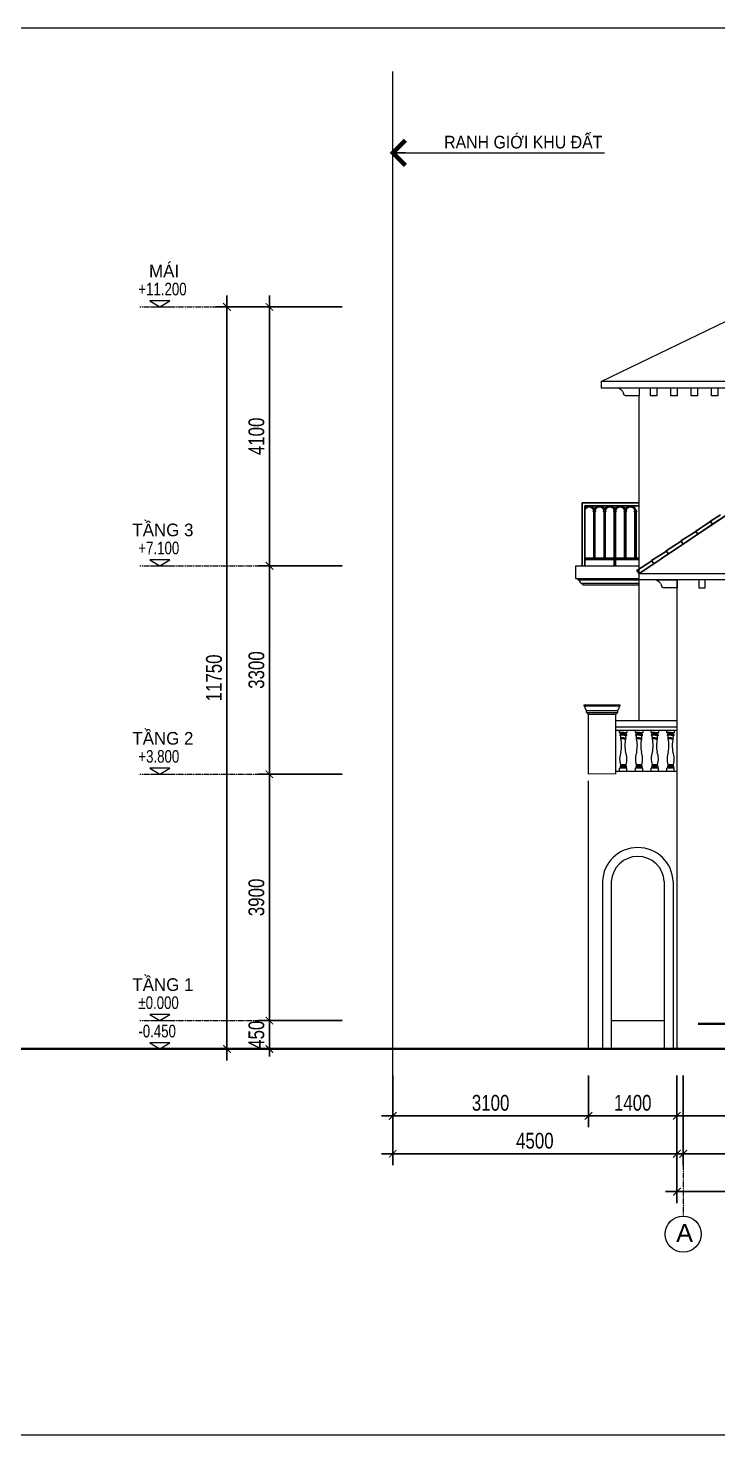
# Model space of a CAD drawing. Header units: millimetres. Extents: x 33748 to 451939, y -263262 to 62681.
# Drawn here: x 337714 to 348636, y 22261 to 44536 of the extents above; entities that cross this region are included whole.
import ezdxf
from ezdxf.enums import TextEntityAlignment as Align

# ---------------------------------------------------------------- set-up
doc = ezdxf.new("R2010")
doc.units = ezdxf.units.MM
doc.header["$PDMODE"] = 98
doc.linetypes.add('CENTER', pattern=[50.8, 31.75, -6.35, 6.35, -6.35])
doc.linetypes.add('HIDDEN', pattern=[0.375, 0.25, -0.125])
doc.layers.get('Defpoints').update_dxf_attribs({"color": 202, "lineweight": 13})
for name, color, linetype, lineweight in [('-CENTER', 143, 'CENTER', 13), ('-CONCRETE', 1, 'Continuous', 35), ('-DIM', 9, 'Continuous', 13), ('-HATCH', 8, 'Continuous', 5), ('-KH', 143, 'Continuous', 13), ('-LINE1', 7, 'Continuous', 18), ('-RANH GIOI KHU DAT', 12, 'CENTER', 18), ('-TEXT', 7, 'Continuous', 15), ('-WALL', 4, 'Continuous', 35), ('A72', 9, 'Continuous', 5)]:
    doc.layers.add(name, color=color, linetype=linetype, lineweight=lineweight)
for name, color, linetype in [('-HATCH CONCRETE', 54, 'Continuous'), ('12. NET DIM', 9, 'Continuous'), ('13. NET HATCH', 252, 'Continuous'), ('SOLO', 7, 'Continuous')]:
    doc.layers.add(name, color=color, linetype=linetype)
doc.styles.add('1', font='arial.ttf')
doc.styles.add('AVANH', font='', dxfattribs={"width": 0.8})
doc.styles.add('vnavanth', font='', dxfattribs={"width": 0.8})
doc.styles.add('X-5M-DH-TUM1$0$AVANTH', font='arial.ttf', dxfattribs={"width": 0.9})
doc.styles.add('X-ALL-SECTION$0$ROMANS', font='arial.ttf')
doc.styles.get('AVANH').set_extended_font_data('.VnAvantH')
doc.styles.get('vnavanth').set_extended_font_data('.VnAvantH')
doc.dimstyles.new('C_100A3', dxfattribs={"dimscale": 100, "dimtxt": 2.5, "dimasz": 1.2, "dimexe": 1.8, "dimexo": 0, "dimgap": 0.75, "dimtad": 1, "dimdec": 0, "dimzin": 0, "dimdsep": 46, "dimtxsty": 'AVANH', "dimblk": 'ARCHTICK', "dimcen": 0, "dimdle": 1.8, "dimclrd": 256, "dimclre": 256, "dimclrt": 7, "dimadec": 0, "dimazin": 0, "dimtfac": 0.0001, "dimtdec": 0, "dimtix": 1, "dimtmove": 2, "dimatfit": 3, "dimldrblk": 'ARCHTICK', "dimfxl": 1.8, "dimtolj": 1, "dimtzin": 0, "dimarcsym": 0})
doc.dimstyles.new('X-ALL-SECTION$0$ARROWS', dxfattribs={"dimscale": 100, "dimtxt": 2, "dimasz": 1, "dimexe": 2, "dimexo": 5, "dimgap": 1, "dimtad": 1, "dimdec": 0, "dimzin": 0, "dimdsep": 46, "dimtxsty": 'X-ALL-SECTION$0$ROMANS', "dimblk": 'X-ALL-SECTION$0$ARROWS', "dimcen": 0, "dimclrd": 256, "dimclre": 256, "dimclrt": 256, "dimazin": 0, "dimtfac": 0.5, "dimtdec": 0, "dimtofl": 0, "dimtmove": 2, "dimatfit": 3, "dimldrblk": 'X-ALL-SECTION$0$ARROWS', "dimfxl": 1, "dimtolj": 1, "dimtzin": 0, "dimlwd": -1, "dimlwe": -1, "dimarcsym": 0})

# ---------------------------------------------------------------- blocks, each defined once
blk = doc.blocks.new('cot lan can')
blk.add_line((-67, 1080), (-57, 1080))
for points in [[(-67, 1080), (-67, 1100), (497, 1100), (497, 1080), (-67, 1080)], [(-29, 1010), (-33, 1015), (-36, 1020), (-40, 1025), (-43, 1031), (-46, 1036), (-49, 1042), (-51, 1048), (-53, 1055), (-54, 1061), (-56, 1067), (-57, 1074), (-57, 1080)], [(-29, 980), (-29, 1010), (459, 1010), (459, 980)], [(-11, 956), (-12, 959), (-13, 962), (-14, 965), (-16, 967), (-18, 970), (-18, 971), (-19, 972), (-22, 974), (-24, 976), (-26, 978), (-29, 980), (459, 980), (456, 978), (454, 976), (452, 974), (449, 972), (448, 970), (446, 967), (444, 965), (443, 962), (442, 959), (441, 956), (440, 953), (440, 950), (430, 950)], [(0, 950), (-10, 950), (-10, 953), (-11, 956)], [(487, 1080), (487, 1074), (486, 1067), (484, 1061), (483, 1055), (481, 1048), (479, 1042), (476, 1036), (473, 1031), (470, 1025), (466, 1020), (463, 1015), (459, 1010)]]:
    blk.add_lwpolyline(points)
blk.add_lwpolyline([(430, 950), (430, 0), (0, 0), (0, 950)], close=True)
blk = doc.blocks.new('_ARCHTICK')
at = {"const_width": 0.15}
blk.add_lwpolyline([(-0.5, -0.5), (0.5, 0.5)], dxfattribs=at)
blk = doc.blocks.new('*D389')
at = {"layer": '12. NET DIM', "lineweight": -2, "transparency": 16777216}
for p, q in [((347988, 27952), (347988, 27132)), ((353888, 27952), (353888, 27132)), ((354068, 27312), (347808, 27312))]:
    blk.add_line(p, q, dxfattribs=at)
at = {"layer": 'Defpoints', "color": 0, "transparency": 16777216}
for p in [(347988, 27952), (353888, 27952), (347988, 27312)]:
    blk.add_point(p, dxfattribs=at)
at = {"layer": '12. NET DIM', "lineweight": -2, "transparency": 16777216, "xscale": 120, "yscale": 120, "zscale": 120, "rotation": 180}
blk.add_blockref('_ARCHTICK', (347988, 27312), dxfattribs=at)
at = {"layer": '12. NET DIM', "lineweight": -2, "transparency": 16777216, "xscale": 120, "yscale": 120, "zscale": 120}
blk.add_blockref('_ARCHTICK', (353888, 27312), dxfattribs=at)
at = {"layer": '12. NET DIM', "color": 7, "transparency": 16777216, "insert": (350938, 27517), "char_height": 250, "attachment_point": 5, "style": 'AVANH'}
blk.add_mtext('\\A1;5900', dxfattribs=at)
blk = doc.blocks.new('*D390')
at = {"layer": '12. NET DIM', "lineweight": -2, "transparency": 16777216}
for p, q in [((346588, 27952), (346588, 27132)), ((347988, 27952), (347988, 27132)), ((348168, 27312), (346408, 27312))]:
    blk.add_line(p, q, dxfattribs=at)
at = {"layer": 'Defpoints', "color": 0, "transparency": 16777216}
for p in [(346588, 27952), (347988, 27952), (346588, 27312)]:
    blk.add_point(p, dxfattribs=at)
at = {"layer": '12. NET DIM', "lineweight": -2, "transparency": 16777216, "xscale": 120, "yscale": 120, "zscale": 120, "rotation": 180}
blk.add_blockref('_ARCHTICK', (346588, 27312), dxfattribs=at)
at = {"layer": '12. NET DIM', "lineweight": -2, "transparency": 16777216, "xscale": 120, "yscale": 120, "zscale": 120}
blk.add_blockref('_ARCHTICK', (347988, 27312), dxfattribs=at)
at = {"layer": '12. NET DIM', "color": 7, "transparency": 16777216, "insert": (347288, 27517), "char_height": 250, "attachment_point": 5, "style": 'AVANH'}
blk.add_mtext('\\A1;1400', dxfattribs=at)
blk = doc.blocks.new('*D391')
at = {"layer": '12. NET DIM', "lineweight": -2, "transparency": 16777216}
for p, q in [((343488, 27952), (343488, 27132)), ((346588, 27952), (346588, 27132)), ((346768, 27312), (343308, 27312))]:
    blk.add_line(p, q, dxfattribs=at)
at = {"layer": 'Defpoints', "color": 0, "transparency": 16777216}
for p in [(343488, 27952), (346588, 27952), (343488, 27312)]:
    blk.add_point(p, dxfattribs=at)
at = {"layer": '12. NET DIM', "lineweight": -2, "transparency": 16777216, "xscale": 120, "yscale": 120, "zscale": 120, "rotation": 180}
blk.add_blockref('_ARCHTICK', (343488, 27312), dxfattribs=at)
at = {"layer": '12. NET DIM', "lineweight": -2, "transparency": 16777216, "xscale": 120, "yscale": 120, "zscale": 120}
blk.add_blockref('_ARCHTICK', (346588, 27312), dxfattribs=at)
at = {"layer": '12. NET DIM', "color": 7, "transparency": 16777216, "insert": (345038, 27517), "char_height": 250, "attachment_point": 5, "style": 'AVANH'}
blk.add_mtext('\\A1;3100', dxfattribs=at)
blk = doc.blocks.new('*D392')
at = {"layer": '12. NET DIM', "lineweight": -2, "transparency": 16777216}
for p, q in [((348088, 27952), (348088, 26532)), ((353888, 27952), (353888, 26532)), ((347908, 26712), (354068, 26712))]:
    blk.add_line(p, q, dxfattribs=at)
at = {"layer": 'Defpoints', "color": 0, "transparency": 16777216}
for p in [(348088, 27952), (353888, 27952), (353888, 26712)]:
    blk.add_point(p, dxfattribs=at)
at = {"layer": '12. NET DIM', "lineweight": -2, "transparency": 16777216, "xscale": 120, "yscale": 120, "zscale": 120, "rotation": 180}
blk.add_blockref('_ARCHTICK', (348088, 26712), dxfattribs=at)
at = {"layer": '12. NET DIM', "lineweight": -2, "transparency": 16777216, "xscale": 120, "yscale": 120, "zscale": 120}
blk.add_blockref('_ARCHTICK', (353888, 26712), dxfattribs=at)
at = {"layer": '12. NET DIM', "color": 7, "transparency": 16777216, "insert": (350988, 26917), "char_height": 250, "attachment_point": 5, "style": 'AVANH'}
blk.add_mtext('\\A1;5800', dxfattribs=at)
blk = doc.blocks.new('*D395')
at = {"layer": '12. NET DIM', "lineweight": -2, "transparency": 16777216}
for p, q in [((347988, 27952), (347988, 25932)), ((361489, 27952), (361489, 25932)), ((361669, 26112), (347808, 26112))]:
    blk.add_line(p, q, dxfattribs=at)
at = {"layer": 'Defpoints', "color": 0, "transparency": 16777216}
for p in [(347988, 27952), (361489, 27952), (347988, 26112)]:
    blk.add_point(p, dxfattribs=at)
at = {"layer": '12. NET DIM', "lineweight": -2, "transparency": 16777216, "xscale": 120, "yscale": 120, "zscale": 120, "rotation": 180}
blk.add_blockref('_ARCHTICK', (347988, 26112), dxfattribs=at)
at = {"layer": '12. NET DIM', "lineweight": -2, "transparency": 16777216, "xscale": 120, "yscale": 120, "zscale": 120}
blk.add_blockref('_ARCHTICK', (361489, 26112), dxfattribs=at)
at = {"layer": '12. NET DIM', "color": 7, "transparency": 16777216, "insert": (354738, 26317), "char_height": 250, "attachment_point": 5, "style": 'AVANH'}
blk.add_mtext('\\A1;13500', dxfattribs=at)
blk = doc.blocks.new('*D397')
at = {"layer": '-DIM', "lineweight": -2, "transparency": 16777216}
for p, q in [((341535, 28641), (341535, 32901)), ((342688, 32721), (341355, 32721)), ((342688, 28821), (341355, 28821))]:
    blk.add_line(p, q, dxfattribs=at)
at = {"layer": 'Defpoints', "color": 0, "transparency": 16777216}
for p in [(341535, 32721), (342688, 32721), (342688, 28821)]:
    blk.add_point(p, dxfattribs=at)
at = {"layer": '-DIM', "lineweight": -2, "transparency": 16777216, "xscale": 120, "yscale": 120, "zscale": 120}
for p, rotation in [((341535, 32721), 90), ((341535, 28821), 270)]:
    blk.add_blockref('_ARCHTICK', p, dxfattribs=dict(at, rotation=rotation))
at = {"layer": '-DIM', "color": 7, "transparency": 16777216, "insert": (341330, 30771), "char_height": 250, "attachment_point": 5, "rotation": 90, "style": 'AVANH'}
blk.add_mtext('\\A1;3900', dxfattribs=at)
blk = doc.blocks.new('*D398')
at = {"layer": '-DIM', "lineweight": -2, "transparency": 16777216}
for p, q in [((341535, 32541), (341535, 36201)), ((342688, 36021), (341355, 36021)), ((342688, 32721), (341355, 32721))]:
    blk.add_line(p, q, dxfattribs=at)
at = {"layer": 'Defpoints', "color": 0, "transparency": 16777216}
for p in [(341535, 36021), (342688, 36021), (342688, 32721)]:
    blk.add_point(p, dxfattribs=at)
at = {"layer": '-DIM', "lineweight": -2, "transparency": 16777216, "xscale": 120, "yscale": 120, "zscale": 120}
for p, rotation in [((341535, 36021), 90), ((341535, 32721), 270)]:
    blk.add_blockref('_ARCHTICK', p, dxfattribs=dict(at, rotation=rotation))
at = {"layer": '-DIM', "color": 7, "transparency": 16777216, "insert": (341330, 34371), "char_height": 250, "attachment_point": 5, "rotation": 90, "style": 'AVANH'}
blk.add_mtext('\\A1;3300', dxfattribs=at)
blk = doc.blocks.new('*D399')
at = {"layer": '-DIM', "lineweight": -2, "transparency": 16777216}
for p, q in [((342688, 40121), (341355, 40121)), ((341535, 35841), (341535, 40301)), ((342688, 36021), (341355, 36021))]:
    blk.add_line(p, q, dxfattribs=at)
at = {"layer": 'Defpoints', "color": 0, "transparency": 16777216}
for p in [(341535, 40121), (342688, 40121), (342688, 36021)]:
    blk.add_point(p, dxfattribs=at)
at = {"layer": '-DIM', "lineweight": -2, "transparency": 16777216, "xscale": 120, "yscale": 120, "zscale": 120}
for p, rotation in [((341535, 40121), 90), ((341535, 36021), 270)]:
    blk.add_blockref('_ARCHTICK', p, dxfattribs=dict(at, rotation=rotation))
at = {"layer": '-DIM', "color": 7, "transparency": 16777216, "insert": (341330, 38071), "char_height": 250, "attachment_point": 5, "rotation": 90, "style": 'AVANH'}
blk.add_mtext('\\A1;4100', dxfattribs=at)
blk = doc.blocks.new('*D400')
at = {"layer": '-DIM', "lineweight": -2, "transparency": 16777216}
for p, q in [((342688, 40121), (340683, 40121)), ((340863, 40301), (340863, 28191)), ((342688, 28371), (340683, 28371))]:
    blk.add_line(p, q, dxfattribs=at)
at = {"layer": 'Defpoints', "color": 0, "transparency": 16777216}
for p in [(342688, 40121), (340863, 28371), (342688, 28371)]:
    blk.add_point(p, dxfattribs=at)
at = {"layer": '-DIM', "lineweight": -2, "transparency": 16777216, "xscale": 120, "yscale": 120, "zscale": 120}
for p, rotation in [((340863, 40121), 90), ((340863, 28371), 270)]:
    blk.add_blockref('_ARCHTICK', p, dxfattribs=dict(at, rotation=rotation))
at = {"layer": '-DIM', "color": 7, "transparency": 16777216, "insert": (340658, 34246), "char_height": 250, "attachment_point": 5, "rotation": 90, "style": 'AVANH'}
blk.add_mtext('\\A1;11750', dxfattribs=at)
blk = doc.blocks.new('*D401')
at = {"layer": '-DIM', "lineweight": -2, "transparency": 16777216}
for p, q in [((342688, 28821), (341355, 28821)), ((341535, 28821), (341535, 28941)), ((341535, 28821), (341535, 28371)), ((342688, 28371), (341355, 28371)), ((341535, 28371), (341535, 28251))]:
    blk.add_line(p, q, dxfattribs=at)
at = {"layer": 'Defpoints', "color": 0, "transparency": 16777216}
for p in [(342688, 28821), (341535, 28371), (342688, 28371)]:
    blk.add_point(p, dxfattribs=at)
at = {"layer": '-DIM', "lineweight": -2, "transparency": 16777216, "xscale": 120, "yscale": 120, "zscale": 120}
for p, rotation in [((341535, 28821), 270), ((341535, 28371), 90)]:
    blk.add_blockref('_ARCHTICK', p, dxfattribs=dict(at, rotation=rotation))
at = {"layer": '-DIM', "color": 7, "transparency": 16777216, "insert": (341330, 28596), "char_height": 250, "attachment_point": 5, "rotation": 90, "style": 'AVANH'}
blk.add_mtext('\\A1;450', dxfattribs=at)
blk = doc.blocks.new('X-ALL-SECTION$0$ARROWS')
blk.add_line((-1, 0), (0, 0))
at = {"const_width": 0.35}
blk.add_lwpolyline([(-1, -1), (0, 0), (-1, 1)], dxfattribs=at)
blk = doc.blocks.new('*D540')
at = {"layer": '12. NET DIM', "lineweight": -2, "transparency": 16777216}
for p, q in [((343488, 27952), (343488, 26532)), ((347988, 27952), (347988, 26532)), ((348168, 26712), (343308, 26712))]:
    blk.add_line(p, q, dxfattribs=at)
at = {"layer": 'Defpoints', "color": 0, "transparency": 16777216}
for p in [(343488, 27952), (347988, 27952), (343488, 26712)]:
    blk.add_point(p, dxfattribs=at)
at = {"layer": '12. NET DIM', "lineweight": -2, "transparency": 16777216, "xscale": 120, "yscale": 120, "zscale": 120, "rotation": 180}
blk.add_blockref('_ARCHTICK', (343488, 26712), dxfattribs=at)
at = {"layer": '12. NET DIM', "lineweight": -2, "transparency": 16777216, "xscale": 120, "yscale": 120, "zscale": 120}
blk.add_blockref('_ARCHTICK', (347988, 26712), dxfattribs=at)
at = {"layer": '12. NET DIM', "color": 7, "transparency": 16777216, "insert": (345738, 26917), "char_height": 250, "attachment_point": 5, "style": 'AVANH'}
blk.add_mtext('\\A1;4500', dxfattribs=at)

msp = doc.modelspace()

# ---------------------------------------------------------------- linework, layer by layer
at = {"layer": '-CENTER', "ltscale": 0.1}
for p, q in [((339483.2, 40121), (342688.3, 40121)), ((339483.2, 36021), (342688.3, 36021)), ((339483.2, 32721), (342688.3, 32721)), ((339483.2, 28821), (342688.3, 28821)), ((339483.2, 28371), (342688.3, 28371)), ((348087.5, 27951.5), (348087.5, 25725.7))]:
    msp.add_line(p, q, dxfattribs=at)
at = {"layer": '-CONCRETE'}
msp.add_line((354288.6, 28771), (348326.3, 28771), dxfattribs=at)
at = {"layer": '-HATCH'}
for p, q in [((346788.3, 38940), (346788.3, 38840)), ((346788.3, 38840), (352988.3, 38840)), ((346388.3, 36021), (347388.3, 36021)), ((346388.3, 35821), (346388.3, 36021)), ((346388.3, 35821), (347388.3, 35821)), ((346418.3, 35821), (346418.3, 35800.2)), ((346498.3, 35721), (347388.3, 35721)), ((347080.1, 33381.1), (347080.1, 33421)), ((347330.1, 33381.1), (347330.1, 33421)), ((347580.1, 33381.1), (347580.1, 33421)), ((347830.1, 33381.1), (347830.1, 33421)), ((347145.7, 33381.1), (347080.1, 33381.1)), ((347145.7, 33341.1), (347081.7, 33341.1)), ((347145.7, 33371.1), (347096.1, 33371.1)), ((347097.1, 33371.1), (347097.1, 33368)), ((347145.7, 33368.1), (347097.7, 33368.1)), ((347145.7, 33360.1), (347097.7, 33360.1)), ((347097.7, 33360.1), (347097.7, 33357.1)), ((347145.7, 33357.1), (347097.7, 33357.1)), ((347145.7, 33297.1), (347097.7, 33297.1)), ((347145.7, 33285.1), (347097.7, 33285.1)), ((347145.7, 33281.1), (347100, 33281.1)), ((347145.7, 33381.1), (347195.7, 33381.1)), ((347145.7, 33371.1), (347179.7, 33371.1)), ((347145.7, 33368.1), (347178, 33368.1)), ((347145.7, 33360.1), (347178, 33360.1)), ((347145.7, 33357.1), (347178, 33357.1)), ((347145.7, 33341.1), (347194, 33341.1)), ((347145.7, 33297.1), (347178, 33297.1)), ((347145.7, 33285.1), (347178, 33285.1)), ((347145.7, 33281.1), (347175.8, 33281.1)), ((347178, 33360.1), (347178, 33357.1)), ((347178.7, 33371.1), (347178.7, 33368)), ((347395.7, 33381.1), (347330.1, 33381.1)), ((347395.7, 33341.1), (347331.7, 33341.1)), ((347395.7, 33371.1), (347346.1, 33371.1)), ((347347.1, 33371.1), (347347.1, 33368)), ((347395.7, 33368.1), (347347.7, 33368.1)), ((347395.7, 33360.1), (347347.7, 33360.1)), ((347347.7, 33360.1), (347347.7, 33357.1)), ((347395.7, 33357.1), (347347.7, 33357.1)), ((347395.7, 33297.1), (347347.7, 33297.1)), ((347395.7, 33285.1), (347347.7, 33285.1)), ((347395.7, 33281.1), (347350, 33281.1)), ((347395.7, 33381.1), (347445.7, 33381.1)), ((347395.7, 33371.1), (347429.7, 33371.1)), ((347395.7, 33368.1), (347428, 33368.1)), ((347395.7, 33360.1), (347428, 33360.1)), ((347395.7, 33357.1), (347428, 33357.1)), ((347395.7, 33341.1), (347444, 33341.1)), ((347395.7, 33297.1), (347428, 33297.1)), ((347395.7, 33285.1), (347428, 33285.1)), ((347395.7, 33281.1), (347425.8, 33281.1)), ((347428, 33360.1), (347428, 33357.1)), ((347428.7, 33371.1), (347428.7, 33368)), ((347645.7, 33381.1), (347580.1, 33381.1)), ((347645.7, 33341.1), (347581.7, 33341.1)), ((347645.7, 33371.1), (347596.1, 33371.1)), ((347597.1, 33371.1), (347597.1, 33368)), ((347645.7, 33368.1), (347597.7, 33368.1)), ((347645.7, 33360.1), (347597.7, 33360.1)), ((347597.7, 33360.1), (347597.7, 33357.1)), ((347645.7, 33357.1), (347597.7, 33357.1)), ((347645.7, 33297.1), (347597.7, 33297.1)), ((347645.7, 33285.1), (347597.7, 33285.1)), ((347645.7, 33281.1), (347600, 33281.1)), ((347645.7, 33381.1), (347695.7, 33381.1)), ((347645.7, 33371.1), (347679.7, 33371.1)), ((347645.7, 33368.1), (347678, 33368.1)), ((347645.7, 33360.1), (347678, 33360.1)), ((347645.7, 33357.1), (347678, 33357.1)), ((347645.7, 33341.1), (347694, 33341.1)), ((347645.7, 33297.1), (347678, 33297.1)), ((347645.7, 33285.1), (347678, 33285.1)), ((347645.7, 33281.1), (347675.8, 33281.1)), ((347678, 33360.1), (347678, 33357.1)), ((347678.7, 33371.1), (347678.7, 33368)), ((347895.7, 33381.1), (347830.1, 33381.1)), ((347895.7, 33341.1), (347831.7, 33341.1)), ((347895.7, 33371.1), (347846.1, 33371.1)), ((347847.1, 33371.1), (347847.1, 33368)), ((347895.7, 33368.1), (347847.7, 33368.1)), ((347895.7, 33360.1), (347847.7, 33360.1)), ((347847.7, 33360.1), (347847.7, 33357.1)), ((347895.7, 33357.1), (347847.7, 33357.1)), ((347895.7, 33297.1), (347847.7, 33297.1)), ((347895.7, 33285.1), (347847.7, 33285.1)), ((347895.7, 33281.1), (347850, 33281.1)), ((347895.7, 33381.1), (347945.7, 33381.1)), ((347895.7, 33371.1), (347929.7, 33371.1)), ((347895.7, 33368.1), (347928, 33368.1)), ((347895.7, 33360.1), (347928, 33360.1)), ((347895.7, 33357.1), (347928, 33357.1)), ((347895.7, 33341.1), (347944, 33341.1)), ((347895.7, 33297.1), (347928, 33297.1)), ((347895.7, 33285.1), (347928, 33285.1)), ((347895.7, 33281.1), (347925.8, 33281.1)), ((347928, 33360.1), (347928, 33357.1)), ((347928.7, 33371.1), (347928.7, 33368)), ((347181.7, 32871.4), (347096.1, 32871.4)), ((347181.7, 32863.4), (347096.1, 32863.4)), ((347181.7, 32855.4), (347096.1, 32855.4)), ((347181.7, 32847.4), (347096.1, 32847.4)), ((347431.7, 32871.4), (347346.1, 32871.4)), ((347431.7, 32863.4), (347346.1, 32863.4)), ((347431.7, 32855.4), (347346.1, 32855.4)), ((347431.7, 32847.4), (347346.1, 32847.4)), ((347681.7, 32871.4), (347596.1, 32871.4)), ((347681.7, 32863.4), (347596.1, 32863.4)), ((347681.7, 32855.4), (347596.1, 32855.4)), ((347681.7, 32847.4), (347596.1, 32847.4)), ((347931.7, 32871.4), (347846.1, 32871.4)), ((347931.7, 32863.4), (347846.1, 32863.4)), ((347931.7, 32855.4), (347846.1, 32855.4)), ((347931.7, 32847.4), (347846.1, 32847.4)), ((346948.3, 28821), (347788.3, 28821))]:
    msp.add_line(p, q, dxfattribs=at)
for points in [[(347175.1, 38713), (347170.8, 38714.2), (347166.7, 38715.9), (347162.9, 38718.1), (347159.3, 38720.7), (347156, 38723.7), (347153.1, 38727), (347150.6, 38730.7), (347148.5, 38734.6), (347146.9, 38738.7), (347145.8, 38743), (347143.6, 38751.9), (347140.6, 38760.6), (347137, 38769.1), (347132.7, 38777.2), (347127.8, 38785), (347122.3, 38792.4), (347116.2, 38799.3), (347109.6, 38805.6), (347102.4, 38811.5), (347094.9, 38816.7), (347086.9, 38821.3), (347078.6, 38825.3), (347077.2, 38825.9), (347075.8, 38826.8), (347074.6, 38827.7), (347073.4, 38828.7), (347072.3, 38829.9), (347071.4, 38831.1), (347070.5, 38832.5), (347069.8, 38833.9), (347069.2, 38835.3), (347068.8, 38836.8), (347068.5, 38838.4), (347068.3, 38840), (347388.3, 38840), (347388.3, 38712), (347387.3, 38712), (347183.8, 38712), (347179.4, 38712.2)], [(347571.4, 38712), (347571.4, 38840), (347671.4, 38840), (347671.4, 38712)], [(347892.4, 38712), (347892.4, 38840), (347992.4, 38840), (347992.4, 38712)], [(348213.4, 38712), (348213.4, 38840), (348313.4, 38840), (348313.4, 38712)], [(348534.5, 38712), (348534.5, 38840), (348634.5, 38840), (348634.5, 38712)]]:
    msp.add_lwpolyline(points, close=True, dxfattribs=at)
for points in [[(347388.3, 33571), (347388.3, 38712)], [(346418.3, 35800.2), (347388.3, 35800.2)], [(346478.9, 35744.9), (346478.9, 35738.6)], [(346478.9, 35744.9), (347388.3, 35744.9)], [(347017.5, 33571), (347988.3, 33571)], [(347017.5, 33471), (347988.3, 33471)], [(347017.5, 33421), (347988.3, 33421)], [(347080.1, 33421), (347195.7, 33421), (347195.7, 33381.1)], [(347330.1, 33421), (347445.7, 33421), (347445.7, 33381.1)], [(347580.1, 33421), (347695.7, 33421), (347695.7, 33381.1)], [(347830.1, 33421), (347945.7, 33421), (347945.7, 33381.1)], [(346587.5, 28371), (346587.5, 32621)], [(346808.3, 31021), (346808.3, 28371)], [(346948.3, 31021), (346948.3, 28371)], [(347788.3, 31021), (347788.3, 28371)], [(347928.3, 31021), (347928.3, 28371)]]:
    msp.add_lwpolyline(points, dxfattribs=at)
for points in [[(347928.3, 31021, 0.9637018), (346808.3, 31021, 0.9516033)], [(347788.3, 31021, 0.9516033), (346948.3, 31021)]]:
    msp.add_lwpolyline(points, format="xyb", dxfattribs=at)
for centre, radius, start, end in [((346418.7, 35767), 33.3, 5.47259, 90.67911), ((346481.3, 35774.5), 29.8, 188.48378, 265.49102), ((346481, 35721.5), 17.3, 358.39355, 97.04259), ((347095.5, 33387.9), 16.8, 203.9086, 272.08063), ((347097.7, 33341.1), 16, 81.51603, 180), ((347065.3, 33310.2), 35, 337.96322, 62.00299), ((347097.7, 33291.1), 6, 90, 270), ((347097.7, 33364.1), 4, 90, 270), ((347101.8, 33284.7), 4.08, 175.04747, 243.25517), ((346598.3, 33173.9), 513, 348.55438, 12.06482), ((347677.5, 33173.9), 513, 167.93518, 191.44562), ((347210.5, 33310.2), 35, 117.99701, 202.03678), ((347178, 33341.1), 16, 0, 98.48397), ((347174, 33284.7), 4.08, 296.74483, 4.95253), ((347178, 33364.1), 4, 270, 90), ((347178, 33291.1), 6, 270, 90), ((347180.3, 33387.9), 16.8, 267.91937, 336.0914), ((347345.5, 33387.9), 16.8, 203.9086, 272.08063), ((347347.7, 33341.1), 16, 81.51603, 180), ((347315.3, 33310.2), 35, 337.96322, 62.00299), ((347347.7, 33291.1), 6, 90, 270), ((347347.7, 33364.1), 4, 90, 270), ((347351.8, 33284.7), 4.08, 175.04747, 243.25517), ((346848.3, 33173.9), 513, 348.55438, 12.06482), ((347927.5, 33173.9), 513, 167.93518, 191.44562), ((347460.5, 33310.2), 35, 117.99701, 202.03678), ((347428, 33341.1), 16, 0, 98.48397), ((347424, 33284.7), 4.08, 296.74483, 4.95253), ((347428, 33364.1), 4, 270, 90), ((347428, 33291.1), 6, 270, 90), ((347430.3, 33387.9), 16.8, 267.91937, 336.0914), ((347595.5, 33387.9), 16.8, 203.9086, 272.08063), ((347597.7, 33341.1), 16, 81.51603, 180), ((347565.3, 33310.2), 35, 337.96322, 62.00299), ((347597.7, 33291.1), 6, 90, 270), ((347597.7, 33364.1), 4, 90, 270), ((347601.8, 33284.7), 4.08, 175.04747, 243.25517), ((347098.3, 33173.9), 513, 348.55438, 12.06482), ((348177.5, 33173.9), 513, 167.93518, 191.44562), ((347710.5, 33310.2), 35, 117.99701, 202.03678), ((347678, 33341.1), 16, 0, 98.48397), ((347674, 33284.7), 4.08, 296.74483, 4.95253), ((347678, 33364.1), 4, 270, 90), ((347678, 33291.1), 6, 270, 90), ((347680.3, 33387.9), 16.8, 267.91937, 336.0914), ((347845.5, 33387.9), 16.8, 203.9086, 272.08063), ((347847.7, 33341.1), 16, 81.51603, 180), ((347815.3, 33310.2), 35, 337.96322, 62.00299), ((347847.7, 33291.1), 6, 90, 270), ((347847.7, 33364.1), 4, 90, 270), ((347851.8, 33284.7), 4.08, 175.04747, 243.25517), ((347348.3, 33173.9), 513, 348.55438, 12.06482), ((348427.5, 33173.9), 513, 167.93518, 191.44562), ((347960.5, 33310.2), 35, 117.99701, 202.03678), ((347928, 33341.1), 16, 0, 98.48397), ((347924, 33284.7), 4.08, 296.74483, 4.95253), ((347928, 33364.1), 4, 270, 90), ((347928, 33291.1), 6, 270, 90), ((347930.3, 33387.9), 16.8, 267.91937, 336.0914), ((347377.5, 32964.8), 296.5, 158.78951, 198.35527), ((346881.3, 32961.4), 313.6, 343.33107, 20.66545), ((347627.5, 32964.8), 296.5, 158.78951, 198.35527), ((347131.3, 32961.4), 313.6, 343.33107, 20.66545), ((347877.5, 32964.8), 296.5, 158.78951, 198.35527), ((347381.3, 32961.4), 313.6, 343.33107, 20.66545), ((348127.5, 32964.8), 296.5, 158.78951, 198.35527), ((347631.3, 32961.4), 313.6, 343.33107, 20.66545), ((347096.1, 32859.4), 4, 90, 270), ((347096.1, 32867.4), 4, 270, 90), ((347096.1, 32851.4), 4, 270, 90), ((347181.7, 32867.4), 4, 90, 270), ((347181.7, 32851.4), 4, 90, 270), ((347181.7, 32859.4), 4, 270, 90), ((347346.1, 32859.4), 4, 90, 270), ((347346.1, 32867.4), 4, 270, 90), ((347346.1, 32851.4), 4, 270, 90), ((347431.7, 32867.4), 4, 90, 270), ((347431.7, 32851.4), 4, 90, 270), ((347431.7, 32859.4), 4, 270, 90), ((347596.1, 32859.4), 4, 90, 270), ((347596.1, 32867.4), 4, 270, 90), ((347596.1, 32851.4), 4, 270, 90), ((347681.7, 32867.4), 4, 90, 270), ((347681.7, 32851.4), 4, 90, 270), ((347681.7, 32859.4), 4, 270, 90), ((347846.1, 32859.4), 4, 90, 270), ((347846.1, 32867.4), 4, 270, 90), ((347846.1, 32851.4), 4, 270, 90), ((347931.7, 32867.4), 4, 90, 270), ((347931.7, 32851.4), 4, 90, 270), ((347931.7, 32859.4), 4, 270, 90)]:
    msp.add_arc(centre, radius, start, end, dxfattribs=at)
at = {"layer": '-HATCH CONCRETE'}
msp.add_lwpolyline([(348676, 36828.9), (348517.4, 36728.9), (348550.8, 36679.1), (348762.3, 36821)], dxfattribs=at)
for points in [[(348318.3, 36523.1), (348289.4, 36566.3), (348052.4, 36416.9), (348085.8, 36367.1)], [(348550.8, 36679.1), (348521.9, 36722.3), (348284.9, 36572.9), (348318.3, 36523.1)], [(348085.8, 36367.1), (348056.9, 36410.2), (347819.9, 36260.9), (347853.3, 36211)], [(347620.8, 36055), (347591.9, 36098.2), (347354.9, 35948.8), (347388.3, 35899)], [(347853.3, 36211), (347824.4, 36254.2), (347587.4, 36104.8), (347620.8, 36055)]]:
    msp.add_lwpolyline(points, close=True, dxfattribs=at)
at = {"layer": '-KH'}
for p, q in [((339650.5, 40121), (339950.5, 40121)), ((339650.5, 36021), (339950.5, 36021)), ((339650.5, 32721), (339950.5, 32721)), ((339650.5, 28821), (339950.5, 28821)), ((339650.5, 28371), (339950.5, 28371))]:
    msp.add_line(p, q, dxfattribs=at)
for points in [[(339959.6, 40217), (339641.4, 40217), (339800.5, 40121)], [(339959.6, 36117), (339641.4, 36117), (339800.5, 36021)], [(339959.6, 32817), (339641.4, 32817), (339800.5, 32721)], [(339959.6, 28917), (339641.4, 28917), (339800.5, 28821)], [(339959.6, 28467), (339641.4, 28467), (339800.5, 28371)]]:
    msp.add_lwpolyline(points, close=True, dxfattribs=at)
msp.add_circle((348087.5, 25439.4), 286.3, dxfattribs=at)
for points in [[(339800.5, 40121), (339800.5, 40217), (339959.6, 40217), (339800.5, 40121)], [(339800.5, 36021), (339800.5, 36117), (339959.6, 36117), (339800.5, 36021)], [(339800.5, 32721), (339800.5, 32817), (339959.6, 32817), (339800.5, 32721)], [(339800.5, 28821), (339800.5, 28917), (339959.6, 28917), (339800.5, 28821)], [(339800.5, 28371), (339800.5, 28467), (339959.6, 28467), (339800.5, 28371)]]:
    msp.add_solid(points, dxfattribs=at)
at = {"layer": '-LINE1', "lineweight": 20}
msp.add_line((352988.3, 38940), (346788.3, 38940), dxfattribs=at)
at = {"layer": '-LINE1'}
for p, q in [((347388.3, 35899), (348762.3, 36821)), ((347388.3, 35799), (347388.3, 35899)), ((347388.3, 35899), (362088.6, 35899)), ((362088.6, 35799), (347388.3, 35799))]:
    msp.add_line(p, q, dxfattribs=at)
at = {"layer": '-LINE1', "lineweight": 20}
msp.add_lwpolyline([(346788.3, 38940), (349238.3, 40121), (355548.8, 40120.7), (352969.4, 38996.9), (352988.3, 38940)], close=True, dxfattribs=at)
at = {"layer": '-LINE1'}
for points in [[(347776.1, 35672), (347771.9, 35673.2), (347767.8, 35675), (347763.9, 35677.1), (347760.4, 35679.7), (347757.1, 35682.7), (347754.2, 35686.1), (347751.7, 35689.7), (347749.6, 35693.6), (347748, 35697.7), (347746.8, 35702), (347744.6, 35710.9), (347741.7, 35719.7), (347738.1, 35728.1), (347733.8, 35736.3), (347728.9, 35744.1), (347723.4, 35751.4), (347717.3, 35758.3), (347710.6, 35764.7), (347703.5, 35770.5), (347695.9, 35775.7), (347688, 35780.3), (347679.7, 35784.3), (347678.2, 35785), (347676.9, 35785.8), (347675.6, 35786.7), (347674.5, 35787.8), (347673.4, 35788.9), (347672.4, 35790.2), (347671.6, 35791.5), (347670.9, 35792.9), (347670.3, 35794.4), (347669.8, 35795.9), (347669.5, 35797.4), (347669.4, 35799), (347989.4, 35799), (347989.4, 35671), (347988.3, 35671), (347784.9, 35671), (347780.5, 35671.2)], [(348433.9, 35671), (348433.9, 35799), (348333.9, 35799), (348333.9, 35671)]]:
    msp.add_lwpolyline(points, close=True, dxfattribs=at)
at = {"layer": '-RANH GIOI KHU DAT', "linetype": 'HIDDEN', "ltscale": 10}
msp.add_lwpolyline([(343488.3, 27573), (343488.3, 43851.5)], dxfattribs=at)
at = {"layer": '-WALL'}
msp.add_line((337085.9, 28371), (400085.9, 28371), dxfattribs=at)
at = {"layer": '13. NET HATCH'}
for p, q in [((346488.3, 37021), (347388.3, 37021)), ((346488.3, 36021), (346488.3, 37021)), ((346528.3, 36971), (347388.3, 36971)), ((346528.3, 36021), (346528.3, 36971)), ((346668.9, 36891.2), (346660.7, 36886.1)), ((346660.7, 36886.1), (346660.7, 36884.1)), ((346670.5, 36886.1), (346660.7, 36886.1)), ((346660.7, 36884.1), (346668.9, 36879.1)), ((346670.5, 36884.1), (346660.7, 36884.1)), ((346666.5, 36895.2), (346666.5, 36893.2)), ((346666.5, 36895.2), (346670.5, 36895.2)), ((346666.5, 36893.2), (346668.9, 36893.2)), ((346666.5, 36877.1), (346666.5, 36875.1)), ((346666.5, 36877.1), (346668.9, 36877.1)), ((346666.5, 36875.1), (346670.5, 36875.1)), ((346668.9, 36893.2), (346668.9, 36891.2)), ((346668.9, 36893.2), (346670.5, 36893.2)), ((346668.9, 36891.2), (346691.3, 36891.2)), ((346668.9, 36879.1), (346668.9, 36877.1)), ((346668.9, 36879.1), (346691.3, 36879.1)), ((346668.9, 36877.1), (346670.5, 36877.1)), ((346670.5, 36895.2), (346689.7, 36895.2)), ((346689.7, 36893.2), (346670.5, 36893.2)), ((346670.5, 36884.1), (346670.5, 36886.1)), ((346670.5, 36886.1), (346689.7, 36886.1)), ((346670.5, 36884.1), (346689.7, 36884.1)), ((346689.7, 36877.1), (346670.5, 36877.1)), ((346670.5, 36141), (346670.5, 36875.1)), ((346670.5, 36875.1), (346689.7, 36875.1)), ((346689.7, 36895.2), (346693.7, 36895.2)), ((346689.7, 36893.2), (346691.3, 36893.2)), ((346689.7, 36886.1), (346689.7, 36884.1)), ((346689.7, 36886.1), (346699.5, 36886.1)), ((346689.7, 36884.1), (346699.5, 36884.1)), ((346689.7, 36877.1), (346691.3, 36877.1)), ((346689.7, 36875.1), (346689.7, 36141)), ((346689.7, 36875.1), (346693.7, 36875.1)), ((346691.3, 36891.2), (346691.3, 36893.2)), ((346691.3, 36893.2), (346693.7, 36893.2)), ((346699.5, 36886.1), (346691.3, 36891.2)), ((346691.3, 36879.1), (346699.5, 36884.1)), ((346691.3, 36877.1), (346691.3, 36879.1)), ((346691.3, 36877.1), (346693.7, 36877.1)), ((346693.7, 36893.2), (346693.7, 36895.2)), ((346693.7, 36875.1), (346693.7, 36877.1)), ((346699.5, 36884.1), (346699.5, 36886.1)), ((346832.1, 36891.2), (346823.9, 36886.1)), ((346823.9, 36886.1), (346823.9, 36884.1)), ((346833.7, 36886.1), (346823.9, 36886.1)), ((346823.9, 36884.1), (346832.1, 36879.1)), ((346833.7, 36884.1), (346823.9, 36884.1)), ((346829.7, 36895.2), (346829.7, 36893.2)), ((346829.7, 36895.2), (346833.7, 36895.2)), ((346829.7, 36893.2), (346832.1, 36893.2)), ((346829.7, 36877.1), (346829.7, 36875.1)), ((346829.7, 36877.1), (346832.1, 36877.1)), ((346829.7, 36875.1), (346833.7, 36875.1)), ((346832.1, 36893.2), (346832.1, 36891.2)), ((346832.1, 36893.2), (346833.7, 36893.2)), ((346832.1, 36891.2), (346854.5, 36891.2)), ((346832.1, 36879.1), (346832.1, 36877.1)), ((346832.1, 36879.1), (346854.5, 36879.1)), ((346832.1, 36877.1), (346833.7, 36877.1)), ((346833.7, 36895.2), (346852.9, 36895.2)), ((346852.9, 36893.2), (346833.7, 36893.2)), ((346833.7, 36884.1), (346833.7, 36886.1)), ((346833.7, 36886.1), (346852.9, 36886.1)), ((346833.7, 36884.1), (346852.9, 36884.1)), ((346852.9, 36877.1), (346833.7, 36877.1)), ((346833.7, 36141), (346833.7, 36875.1)), ((346833.7, 36875.1), (346852.9, 36875.1)), ((346852.9, 36895.2), (346856.9, 36895.2)), ((346852.9, 36893.2), (346854.5, 36893.2)), ((346852.9, 36886.1), (346852.9, 36884.1)), ((346852.9, 36886.1), (346862.7, 36886.1)), ((346852.9, 36884.1), (346862.7, 36884.1)), ((346852.9, 36877.1), (346854.5, 36877.1)), ((346852.9, 36875.1), (346852.9, 36141)), ((346852.9, 36875.1), (346856.9, 36875.1)), ((346854.5, 36891.2), (346854.5, 36893.2)), ((346854.5, 36893.2), (346856.9, 36893.2)), ((346862.7, 36886.1), (346854.5, 36891.2)), ((346854.5, 36879.1), (346862.7, 36884.1)), ((346854.5, 36877.1), (346854.5, 36879.1)), ((346854.5, 36877.1), (346856.9, 36877.1)), ((346856.9, 36893.2), (346856.9, 36895.2)), ((346856.9, 36875.1), (346856.9, 36877.1)), ((346862.7, 36884.1), (346862.7, 36886.1)), ((346995.3, 36891.2), (346987.1, 36886.2)), ((346987.1, 36886.2), (346987.1, 36884.2)), ((346996.9, 36886.2), (346987.1, 36886.2)), ((346987.1, 36884.2), (346995.3, 36879.1)), ((346996.9, 36884.2), (346987.1, 36884.2)), ((346992.9, 36895.2), (346992.9, 36893.2)), ((346992.9, 36895.2), (346996.9, 36895.2)), ((346992.9, 36893.2), (346995.3, 36893.2)), ((346992.9, 36877.1), (346992.9, 36875.1)), ((346992.9, 36877.1), (346995.3, 36877.1)), ((346992.9, 36875.1), (346996.9, 36875.1)), ((346995.3, 36893.2), (346995.3, 36891.2)), ((346995.3, 36893.2), (346996.9, 36893.2)), ((346995.3, 36891.2), (347017.7, 36891.2)), ((346995.3, 36879.1), (346995.3, 36877.1)), ((346995.3, 36879.1), (347017.7, 36879.1)), ((346995.3, 36877.1), (346996.9, 36877.1)), ((346996.9, 36895.2), (347016.1, 36895.2)), ((347016.1, 36893.2), (346996.9, 36893.2)), ((346996.9, 36884.2), (346996.9, 36886.2)), ((346996.9, 36886.2), (347016.1, 36886.2)), ((346996.9, 36884.2), (347016.1, 36884.2)), ((347016.1, 36877.1), (346996.9, 36877.1)), ((346996.9, 36141), (346996.9, 36875.1)), ((346996.9, 36875.1), (347016.1, 36875.1)), ((347016.1, 36895.2), (347020.1, 36895.2)), ((347016.1, 36893.2), (347017.7, 36893.2)), ((347016.1, 36886.2), (347016.1, 36884.2)), ((347016.1, 36886.2), (347025.9, 36886.2)), ((347016.1, 36884.2), (347025.9, 36884.2)), ((347016.1, 36877.1), (347017.7, 36877.1)), ((347016.1, 36875.1), (347016.1, 36141)), ((347016.1, 36875.1), (347020.1, 36875.1)), ((347017.7, 36891.2), (347017.7, 36893.2)), ((347017.7, 36893.2), (347020.1, 36893.2)), ((347025.9, 36886.2), (347017.7, 36891.2)), ((347017.7, 36879.1), (347025.9, 36884.2)), ((347017.7, 36877.1), (347017.7, 36879.1)), ((347017.7, 36877.1), (347020.1, 36877.1)), ((347020.1, 36893.2), (347020.1, 36895.2)), ((347020.1, 36875.1), (347020.1, 36877.1)), ((347025.9, 36884.2), (347025.9, 36886.2)), ((347158.5, 36891.2), (347150.3, 36886.2)), ((347150.3, 36886.2), (347150.3, 36884.2)), ((347160.1, 36886.2), (347150.3, 36886.2)), ((347150.3, 36884.2), (347158.5, 36879.1)), ((347160.1, 36884.2), (347150.3, 36884.2)), ((347156.1, 36895.2), (347156.1, 36893.2)), ((347156.1, 36895.2), (347160.1, 36895.2)), ((347156.1, 36893.2), (347158.5, 36893.2)), ((347156.1, 36877.1), (347156.1, 36875.1)), ((347156.1, 36877.1), (347158.5, 36877.1)), ((347156.1, 36875.1), (347160.1, 36875.1)), ((347158.5, 36893.2), (347158.5, 36891.2)), ((347158.5, 36893.2), (347160.1, 36893.2)), ((347158.5, 36891.2), (347180.9, 36891.2)), ((347158.5, 36879.1), (347158.5, 36877.1)), ((347158.5, 36879.1), (347180.9, 36879.1)), ((347158.5, 36877.1), (347160.1, 36877.1)), ((347160.1, 36895.2), (347179.3, 36895.2)), ((347179.3, 36893.2), (347160.1, 36893.2)), ((347160.1, 36884.2), (347160.1, 36886.2)), ((347160.1, 36886.2), (347179.3, 36886.2)), ((347160.1, 36884.2), (347179.3, 36884.2)), ((347179.3, 36877.1), (347160.1, 36877.1)), ((347160.1, 36141), (347160.1, 36875.1)), ((347160.1, 36875.1), (347179.3, 36875.1)), ((347179.3, 36895.2), (347183.3, 36895.2)), ((347179.3, 36893.2), (347180.9, 36893.2)), ((347179.3, 36886.2), (347179.3, 36884.2)), ((347179.3, 36886.2), (347189.1, 36886.2)), ((347179.3, 36884.2), (347189.1, 36884.2)), ((347179.3, 36877.1), (347180.9, 36877.1)), ((347179.3, 36875.1), (347179.3, 36141)), ((347179.3, 36875.1), (347183.3, 36875.1)), ((347180.9, 36891.2), (347180.9, 36893.2)), ((347180.9, 36893.2), (347183.3, 36893.2)), ((347189.1, 36886.2), (347180.9, 36891.2)), ((347180.9, 36879.1), (347189.1, 36884.2)), ((347180.9, 36877.1), (347180.9, 36879.1)), ((347180.9, 36877.1), (347183.3, 36877.1)), ((347183.3, 36893.2), (347183.3, 36895.2)), ((347183.3, 36875.1), (347183.3, 36877.1)), ((347189.1, 36884.2), (347189.1, 36886.2)), ((347321.7, 36891.2), (347313.5, 36886.2)), ((347313.5, 36886.2), (347313.5, 36884.2)), ((347323.3, 36886.2), (347313.5, 36886.2)), ((347313.5, 36884.2), (347321.7, 36879.1)), ((347323.3, 36884.2), (347313.5, 36884.2)), ((347319.3, 36895.2), (347319.3, 36893.2)), ((347319.3, 36895.2), (347323.3, 36895.2)), ((347319.3, 36893.2), (347321.7, 36893.2)), ((347319.3, 36877.1), (347319.3, 36875.1)), ((347319.3, 36877.1), (347321.7, 36877.1)), ((347319.3, 36875.1), (347323.3, 36875.1)), ((347321.7, 36893.2), (347321.7, 36891.2)), ((347321.7, 36893.2), (347323.3, 36893.2)), ((347321.7, 36891.2), (347344.1, 36891.2)), ((347321.7, 36879.1), (347321.7, 36877.1)), ((347321.7, 36879.1), (347344.1, 36879.1)), ((347321.7, 36877.1), (347323.3, 36877.1)), ((347323.3, 36895.2), (347342.5, 36895.2)), ((347342.5, 36893.2), (347323.3, 36893.2)), ((347323.3, 36884.2), (347323.3, 36886.2)), ((347323.3, 36886.2), (347342.5, 36886.2)), ((347323.3, 36884.2), (347342.5, 36884.2)), ((347342.5, 36877.1), (347323.3, 36877.1)), ((347323.3, 36141), (347323.3, 36875.1)), ((347323.3, 36875.1), (347342.5, 36875.1)), ((347342.5, 36895.2), (347346.5, 36895.2)), ((347342.5, 36893.2), (347344.1, 36893.2)), ((347342.5, 36886.2), (347342.5, 36884.2)), ((347342.5, 36886.2), (347352.3, 36886.2)), ((347342.5, 36884.2), (347352.3, 36884.2)), ((347342.5, 36877.1), (347344.1, 36877.1)), ((347342.5, 36875.1), (347342.5, 36141)), ((347342.5, 36875.1), (347346.5, 36875.1)), ((347344.1, 36891.2), (347344.1, 36893.2)), ((347344.1, 36893.2), (347346.5, 36893.2)), ((347352.3, 36886.2), (347344.1, 36891.2)), ((347344.1, 36879.1), (347352.3, 36884.2)), ((347344.1, 36877.1), (347344.1, 36879.1)), ((347344.1, 36877.1), (347346.5, 36877.1)), ((347346.5, 36893.2), (347346.5, 36895.2)), ((347346.5, 36875.1), (347346.5, 36877.1)), ((347352.3, 36884.2), (347352.3, 36886.2)), ((346528.3, 36141), (347388.3, 36141)), ((346528.3, 36121), (347388.3, 36121))]:
    msp.add_line(p, q, dxfattribs=at)
msp.add_lwpolyline([(347016.1, 36121), (346996.9, 36121), (346996.9, 36021), (347016.1, 36021)], close=True, dxfattribs=at)
for centre, radius, start, end in [((346598.5, 36881.9), 89.2, 8.53041, 141.89009), ((346598.5, 36881.9), 73.2, 10.41372, 163.49594), ((346761.7, 36881.9), 89.2, 8.53041, 171.46959), ((346761.7, 36881.9), 73.2, 10.41372, 169.58628), ((346924.9, 36881.9), 89.2, 8.53041, 171.46959), ((346924.9, 36881.9), 73.2, 10.41372, 169.58628), ((347088.1, 36881.9), 89.2, 8.53041, 171.46959), ((347088.1, 36881.9), 73.2, 10.41372, 169.58628), ((347251.3, 36881.9), 89.2, 8.53041, 171.46959), ((347251.3, 36881.9), 73.2, 10.41372, 169.58628)]:
    msp.add_arc(centre, radius, start, end, dxfattribs=at)
at = {"layer": 'SOLO'}
msp.add_lwpolyline([(346587.5, 28371), (347988.3, 28371)], dxfattribs=at)

# ---------------------------------------------------------------- block references
at = {"layer": '-HATCH'}
msp.add_blockref('cot lan can', (346587.5, 32721), dxfattribs=at)

# ---------------------------------------------------------------- texts
at = {"layer": '-TEXT', "color": 2, "style": 'X-5M-DH-TUM1$0$AVANTH', "width": 0.9}
msp.add_text('RANH GIỚI KHU ĐẤT', height=200, dxfattribs=at).set_placement((344301.6, 42630.7))
at = {"layer": '-TEXT', "color": 2, "style": 'vnavanth'}
for s, height, p in [('M¸I', 200, (339629.3, 40590.3)), ('TÇNG 3', 200, (339365.8, 36490.3)), ('TÇNG 2', 199.96, (339365.8, 33190.3)), ('TÇNG 1', 199.96, (339365.8, 29290.3))]:
    msp.add_text(s, height=height, dxfattribs=at).set_placement(p)
at = {"layer": '-TEXT', "style": '1', "width": 0.75}
for s, p in [('+11.200', (339460.5, 40304.3)), ('+7.100', (339460.5, 36204.3)), ('+3.800', (339460.5, 32904.3)), ('%%P0.000', (339460.5, 29004.3)), ('-0.450', (339460.5, 28554.3))]:
    msp.add_text(s, height=200, dxfattribs=at).set_placement(p)
at = {"layer": '-TEXT', "color": 2, "style": '1'}
msp.add_text('A', height=286.3, dxfattribs=at).set_placement((348109.3, 25457.5), align=Align.MIDDLE_CENTER)

# ---------------------------------------------------------------- dimensions: what is measured, and where the dimension line sits
at = {"layer": '-DIM'}
for base, p1, p2, picture, middle in [((340862.7, 28371, 0), (342688.3, 40121, 0), (342688.3, 28371, 0), '*D400', (340658.4, 34246, 0)), ((341534.7, 36021, 0), (342688.3, 32721, 0), (342688.3, 36021, 0), '*D398', (341330.4, 34371, 0)), ((341534.7, 32721, 0), (342688.3, 28821, 0), (342688.3, 32721, 0), '*D397', (341330.4, 30771, 0)), ((341534.7, 28371, 0), (342688.3, 28821, 0), (342688.3, 28371, 0), '*D401', (341330.4, 28596, 0))]:
    dim = msp.add_linear_dim(base=base, p1=p1, p2=p2, angle=90, dimstyle='C_100A3', dxfattribs=at)
    dim.commit()
    dim.dimension.update_dxf_attribs({"geometry": picture, "text_midpoint": middle})
dim = msp.add_linear_dim(base=(341534.7, 40121, 0), p1=(342688.3, 36021, 0), p2=(342688.3, 40121, 0), angle=90, text='4100', dimstyle='C_100A3', dxfattribs=at)
dim.commit()
dim.dimension.update_dxf_attribs({"geometry": '*D399', "text_midpoint": (341330.4, 38071, 0)})
at = {"layer": '12. NET DIM'}
for base, p1, p2, picture, middle in [((343488.3, 27312.3), (346588.3, 27951.5), (343488.3, 27951.5), '*D391', (345038.3, 27516.6)), ((343488.3, 26712.3), (347988.3, 27951.5), (343488.3, 27951.5), '*D540', (345738.3, 26916.6)), ((346588.3, 27312.3), (347988.3, 27951.5), (346588.3, 27951.5), '*D390', (347288.3, 27516.6)), ((347988.3, 27312.3), (353888.3, 27951.5), (347988.3, 27951.5), '*D389', (350938.3, 27516.6)), ((347988.3, 26112.3), (361488.6, 27951.5), (347988.3, 27951.5), '*D395', (354738.4, 26316.6)), ((353888.3, 26712.3), (348088.3, 27951.5), (353888.3, 27951.5), '*D392', (350988.3, 26916.6))]:
    dim = msp.add_linear_dim(base=base, p1=p1, p2=p2, dimstyle='C_100A3', dxfattribs=at)
    dim.commit()
    dim.dimension.update_dxf_attribs({"geometry": picture, "text_midpoint": middle})

# ---------------------------------------------------------------- leaders
at = {"layer": 'A72'}
msp.add_leader([(343488.3, 42560.7), (346839.4, 42560.7)], dimstyle='X-ALL-SECTION$0$ARROWS', override={"dimasz": 2, "dimtad": 0}, dxfattribs=at)

# ---------------------------------------------------------------- next in the draw order: wipeouts: each hides what was drawn before it
msp.add_wipeout([(347988.3, 32721), (347988.3, 32621), (346487.5, 32621), (346487.5, 32721)]).dxf.layer = '-HATCH'

# ---------------------------------------------------------------- next in the draw order: linework, layer by layer
at = {"layer": '-HATCH'}
for p, q in [((347195.7, 32817.4), (347080.1, 32817.4)), ((347080.1, 32771), (347080.1, 32817.4)), ((347080.1, 32771), (347145.7, 32771)), ((347181.7, 32831.4), (347096.1, 32831.4)), ((347179.7, 32827.4), (347096.1, 32827.4)), ((347097.1, 32831.4), (347097.1, 32827.4)), ((347145.7, 32771), (347195.7, 32771)), ((347178.7, 32831.4), (347178.7, 32827.4)), ((347195.7, 32771), (347195.7, 32817.4)), ((347445.7, 32817.4), (347330.1, 32817.4)), ((347330.1, 32771), (347330.1, 32817.4)), ((347330.1, 32771), (347395.7, 32771)), ((347431.7, 32831.4), (347346.1, 32831.4)), ((347429.7, 32827.4), (347346.1, 32827.4)), ((347347.1, 32831.4), (347347.1, 32827.4)), ((347395.7, 32771), (347445.7, 32771)), ((347428.7, 32831.4), (347428.7, 32827.4)), ((347445.7, 32771), (347445.7, 32817.4)), ((347695.7, 32817.4), (347580.1, 32817.4)), ((347580.1, 32771), (347580.1, 32817.4)), ((347580.1, 32771), (347645.7, 32771)), ((347681.7, 32831.4), (347596.1, 32831.4)), ((347679.7, 32827.4), (347596.1, 32827.4)), ((347597.1, 32831.4), (347597.1, 32827.4)), ((347645.7, 32771), (347695.7, 32771)), ((347678.7, 32831.4), (347678.7, 32827.4)), ((347695.7, 32771), (347695.7, 32817.4)), ((347945.7, 32817.4), (347830.1, 32817.4)), ((347830.1, 32771), (347830.1, 32817.4)), ((347830.1, 32771), (347895.7, 32771)), ((347931.7, 32831.4), (347846.1, 32831.4)), ((347929.7, 32827.4), (347846.1, 32827.4)), ((347847.1, 32831.4), (347847.1, 32827.4)), ((347895.7, 32771), (347945.7, 32771)), ((347928.7, 32831.4), (347928.7, 32827.4)), ((347945.7, 32771), (347945.7, 32817.4))]:
    msp.add_line(p, q, dxfattribs=at)
msp.add_lwpolyline([(347017.5, 32771), (347988.3, 32771)], dxfattribs=at)
for centre, radius, start, end in [((347096.6, 32808.9), 18.6, 91.46658, 152.54419), ((347096.1, 32839.4), 8, 90, 270), ((347179.2, 32808.9), 18.6, 27.45581, 88.53342), ((347181.7, 32839.4), 8, 270, 90), ((347346.6, 32808.9), 18.6, 91.46658, 152.54419), ((347346.1, 32839.4), 8, 90, 270), ((347429.2, 32808.9), 18.6, 27.45581, 88.53342), ((347431.7, 32839.4), 8, 270, 90), ((347596.6, 32808.9), 18.6, 91.46658, 152.54419), ((347596.1, 32839.4), 8, 90, 270), ((347679.2, 32808.9), 18.6, 27.45581, 88.53342), ((347681.7, 32839.4), 8, 270, 90), ((347846.6, 32808.9), 18.6, 91.46658, 152.54419), ((347846.1, 32839.4), 8, 90, 270), ((347929.2, 32808.9), 18.6, 27.45581, 88.53342), ((347931.7, 32839.4), 8, 270, 90)]:
    msp.add_arc(centre, radius, start, end, dxfattribs=at)
at = {"layer": '-LINE1', "lineweight": 20}
msp.add_lwpolyline([(347988.3, 35799), (347988.3, 28371)], dxfattribs=at)
at = {"layer": 'Defpoints'}
msp.add_lwpolyline([(337085.9, 22260.6), (368585.9, 22260.6), (368585.9, 44535.6), (337085.9, 44535.6)], close=True, dxfattribs=at)

doc.saveas('drawing.dxf')
